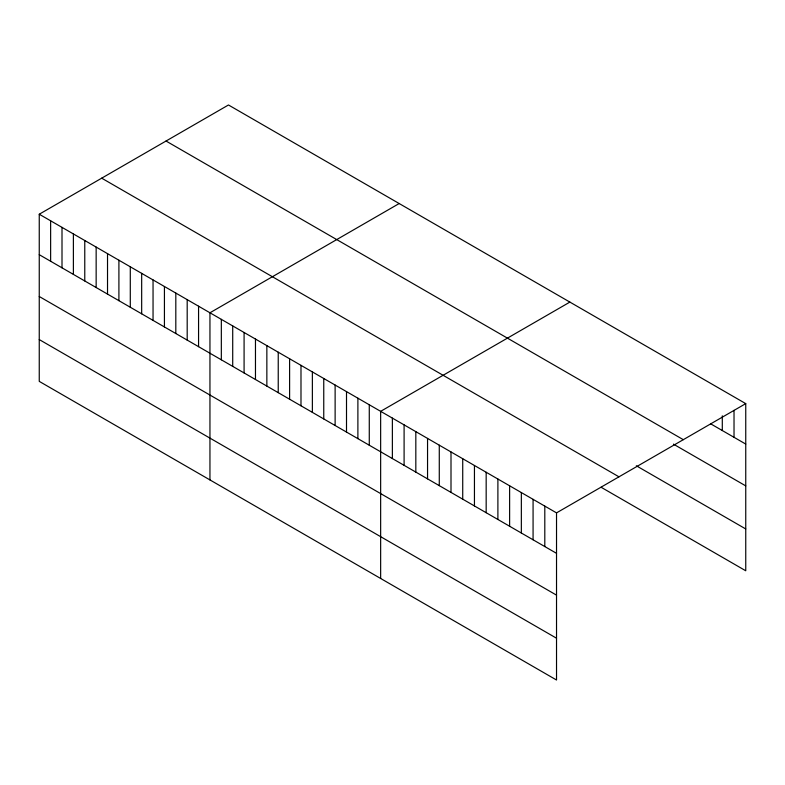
<?xml version="1.0" encoding="UTF-8"?>
<svg xmlns="http://www.w3.org/2000/svg" width="785" height="785" viewBox="0 0 785 785"><rect width="100%" height="100%" fill="white"/><g stroke="black" fill="none" stroke-linecap="round" stroke-linejoin="round"><path stroke-width="1.18" d="M39.25 214.226L556.526 512.88L556.526 680.016L39.25 381.373L39.25 214.226L228.474 104.984L745.75 403.627L745.75 570.773L601.143 487.279M399.182 203.531L209.948 312.783L209.948 479.929M569.881 302.088L380.647 411.34L380.647 578.476M556.526 512.88L745.75 403.627M710.572 423.772L745.75 444.075M166.037 141.035L683.303 439.678M673.452 444.143L745.75 485.886M636.321 465.78L745.75 528.962M101.697 178.175L618.963 476.819M39.25 254.683L556.526 553.327M39.25 296.495L556.526 595.138M39.25 339.571L556.526 638.215M734.024 410.339L734.024 437.314M722.298 415.834L722.298 430.543M544.8 506.109L544.8 546.556M533.074 499.338L533.074 539.786M521.348 492.568L521.348 533.025M509.622 485.797L509.622 526.254M497.896 479.027L497.896 519.484M486.17 472.256L486.17 512.713M474.444 465.495L474.444 505.942M462.728 458.725L462.728 499.172M451.002 451.954L451.002 492.401M439.276 445.183L439.276 485.64M427.55 438.413L427.55 478.87M415.824 431.642L415.824 472.099M404.098 424.871L404.098 465.328M392.372 418.101L392.372 458.558M369.274 404.766L369.274 445.223M357.891 398.191L357.891 438.648M346.509 391.627L346.509 432.084M335.126 385.052L335.126 425.509M323.754 378.488L323.754 418.935M312.371 371.913L312.371 412.37M300.989 365.349L300.989 405.796M289.606 358.774L289.606 399.231M278.233 352.2L278.233 392.657M266.851 345.635L266.851 386.092M255.468 339.061L255.468 379.518M244.086 332.497L244.086 372.944M232.713 325.922L232.713 366.379M221.331 319.358L221.331 359.805M198.566 306.209L198.566 346.666M187.193 299.644L187.193 340.101M175.811 293.07L175.811 333.527M164.428 286.505L164.428 326.952M153.046 279.931L153.046 320.388M141.673 273.366L141.673 313.814M130.29 266.792L130.29 307.249M118.908 260.218L118.908 300.675M107.525 253.653L107.525 294.11M96.153 247.079L96.153 287.536M84.77 240.514L84.77 280.961M73.388 233.94L73.388 274.397M62.005 227.375L62.005 267.822M50.633 220.801L50.633 261.258"/></g></svg>
